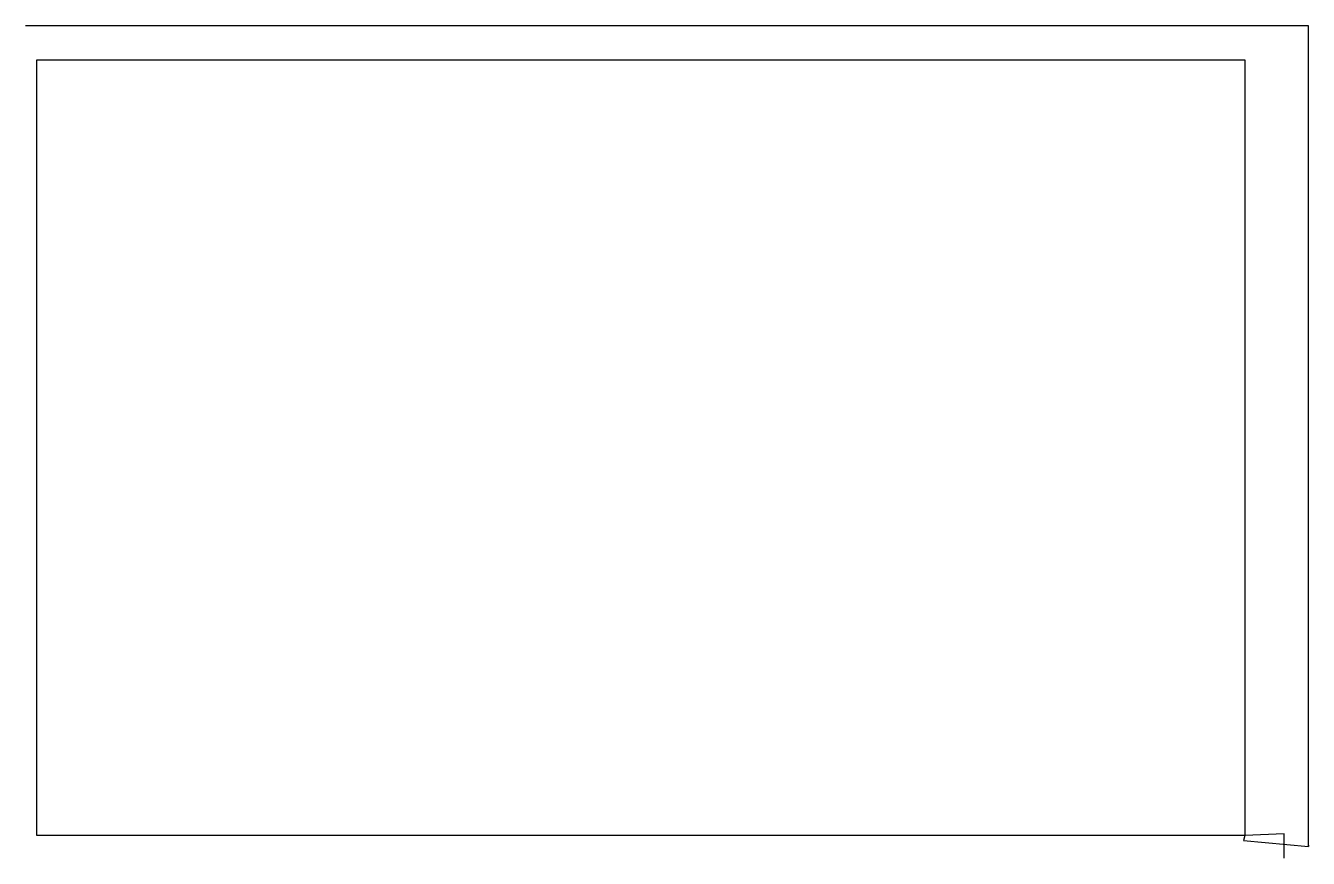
# Model space of a CAD drawing. Header units: metres. Extents: x 1168 to 2147, y -9 to 626.
import ezdxf

# ---------------------------------------------------------------- set-up
doc = ezdxf.new("R2010")
doc.units = ezdxf.units.M

msp = doc.modelspace()

# ---------------------------------------------------------------- linework, layer by layer
at = {"layer": 'TOOL_0'}
for p, q in [((1169.371, 625.916), (1168.371, 625.916)), ((2146.963, 625.916), (1169.371, 625.916)), ((2146.963, 1), (2146.963, 625.916)), ((1177.01, 8.439), (1177.01, 599.939)), ((1177.01, 599.939), (2098.51, 599.939)), ((2098.51, 599.939), (2098.51, 8.439)), ((2098.51, 8.439), (1177.01, 8.439)), ((2098.51, 8.439), (2097.456, 4.791)), ((2097.456, 4.791), (2146.963, 0)), ((2128.488, 9.76), (2098.51, 8.439)), ((2128.488, -8.917), (2128.488, 9.76)), ((2146.963, 0), (2146.963, 1)), ((2146.963, 1), (2146.963, 0)), ((2146.963, 0), (2146.963, 1))]:
    msp.add_line(p, q, dxfattribs=at)

doc.saveas('drawing.dxf')
